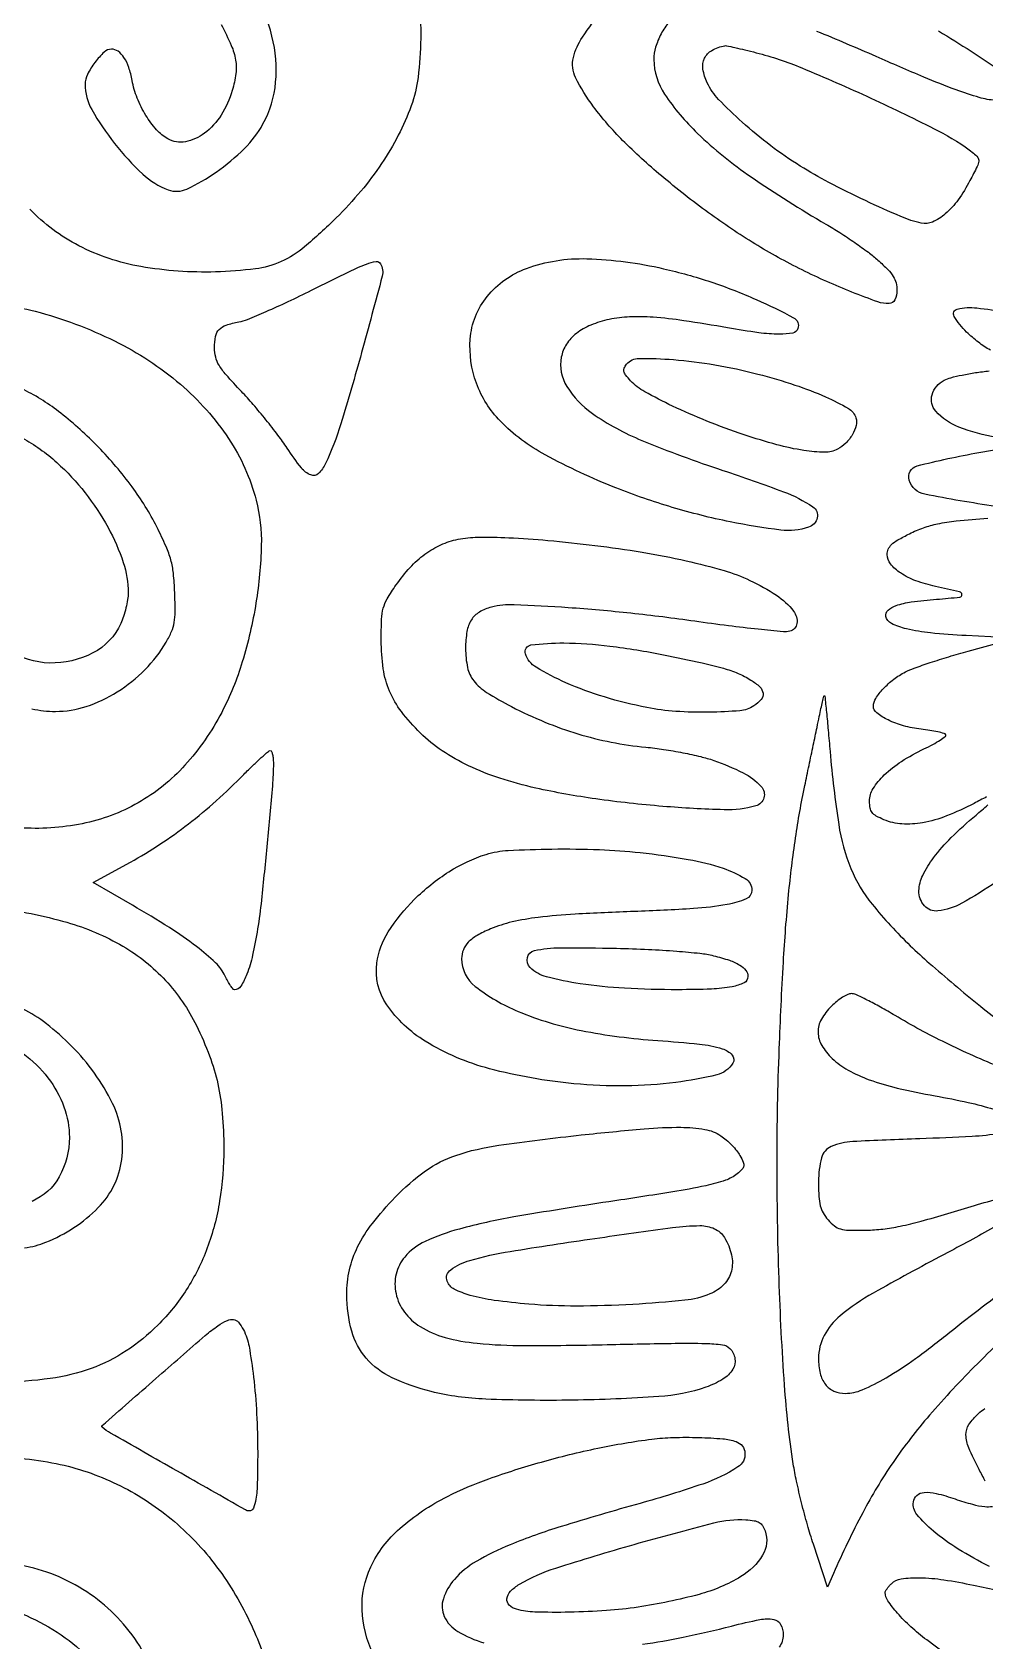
# Model space of a CAD drawing. Header units: inches. Extents: x 164 to 6104, y 4585 to 8790.
# Drawn here: x 5571.17 to 5588.6, y 5343.17 to 5372.62 of the extents above; entities that cross this region are included whole.
import ezdxf

# ---------------------------------------------------------------- set-up
doc = ezdxf.new("R2010")
doc.units = ezdxf.units.IN
doc.header["$LTSCALE"] = 50
doc.header["$MEASUREMENT"] = 0

# ---------------------------------------------------------------- blocks, each defined once
blk = doc.blocks.new('JACZ-COO-GE-001-CAR-LOGO-R00')
at = {"color": 8}
for points in [[(4725.81, 3237.38, -0.025035), (4726.13, 3227.63, -0.025543), (4725.46, 3217.68, -0.058533), (4723.71, 3210.39, -0.030835), (4720.43, 3202.91, -0.028581), (4716.17, 3195.69, -0.027208), (4710.9, 3188.68, -0.02262), (4704.58, 3181.81, -0.019886), (4696.5, 3174.4, -0.070363), (4690.55, 3170.66, -0.074244), (4683.98, 3168.82, -0.023786), (4673.83, 3168.04, -0.050544), (4654.76, 3169.4, -0.076083), (4638.99, 3174.7, -0.082606), (4626.45, 3184.06, -0.072011)], [(4675.27, 3231.2, -0.018216), (4677.83, 3225.83, -0.060823), (4678.94, 3222.09, -0.074725), (4679, 3218.63, -0.037847), (4678.1, 3214.34, -0.070419), (4675.27, 3208.05, -0.090781), (4670.98, 3203.4, -0.114712), (4666.14, 3201.26, -0.176593), (4661.67, 3201.99, -0.083351), (4658.79, 3204.31, -0.04443), (4656.06, 3207.99, -0.042396), (4653.86, 3212.39, -0.049185), (4652.57, 3216.88, 0.035124), (4651.7, 3220.22, 0.064723), (4650.47, 3222.75, 0.08851), (4648.98, 3224.33, 0.160272), (4647.3, 3224.88, 0.191647), (4645.43, 3224.13, 0.042455), (4643.09, 3221.51, 0.043854), (4641.17, 3218.42, 0.117631), (4640.57, 3215.91, 0.129839), (4642.27, 3209.45, 0.037693), (4648.07, 3200.83, 0.038427), (4655.26, 3193.02, 0.098072), (4661.77, 3188.99, 0.203134), (4666.52, 3189.19, 0.041245), (4673.97, 3193.5, 0.042803), (4681.21, 3199.52, 0.073661), (4685.92, 3205.78, 0.102052), (4689.15, 3216.42, 0.085162), (4688.22, 3228.22, 0.078724), (4683.23, 3239.83, 0.069434)], [(4858.16, 3229.52, -0.015091), (4874.61, 3218.92, -0.246904), (4877.57, 3213.3, -0.145657), (4877.31, 3212.41, -0.17805), (4876.62, 3211.9, -0.076054), (4875.24, 3211.71, -0.012566), (4872.57, 3211.82, -0.055036), (4868.55, 3212.54, -0.016652), (4862.65, 3214.49, -0.011691), (4854.41, 3217.75, -0.003691), (4842.25, 3223, 0.006298), (4827.15, 3229.41, 0.018519)], [(4789.46, 3231.84, 0.050556), (4787.41, 3228.77, 0.05125), (4786.04, 3225.41, 0.073236), (4785.59, 3222.23, 0.14656), (4788.31, 3213.41, 0.054424), (4796.74, 3203.36, 0.040488), (4810.36, 3192.29, 0.01929), (4829.46, 3180.23, -0.011599), (4833.03, 3178.06, -0.008994), (4836.82, 3175.53, -0.00911), (4840.27, 3173.04, -0.021589), (4842.71, 3171.04, -0.015062), (4845.26, 3168.61, -0.055349), (4846.64, 3166.87, -0.080326), (4847.34, 3165.23, -0.059852), (4847.57, 3163.29, -0.111728), (4847.03, 3160.9, -0.279488), (4845.59, 3159.95, -0.094165), (4842.67, 3160.4, -0.009543), (4836.07, 3162.88, -0.020927), (4823.39, 3168.54, -0.021636), (4811.37, 3175.19, -0.020812), (4799.55, 3183.1, -0.016624), (4787.49, 3192.56, -0.022158), (4777.62, 3201.61, -0.036347), (4770.22, 3210.19, -0.042941), (4765.64, 3217.61, -0.179811), (4765.07, 3222.74, -0.085936), (4767.35, 3227.92, -0.025094), (4772.55, 3234.94, -0.025982)], [(4872.87, 3012.4, -0.025375), (4864.09, 3006.92, -0.098634), (4858.02, 3004.97, -0.245053), (4854.56, 3006.3, -0.190497), (4853.17, 3010.15, -0.106514), (4854.14, 3014.05, -0.047981), (4856.91, 3018.57, -0.037116), (4861.39, 3023.68, -0.018904), (4867.72, 3029.44, 0.002535), (4870.73, 3032.01, 0.004083)], [(4870.42, 3034.08, 0.003211), (4867.22, 3032.43, -0.026901), (4860.2, 3029.22, -0.04848), (4854.12, 3027.49, -0.060067), (4848.85, 3027.17, -0.084298), (4844.26, 3028.24, -0.026003), (4842.26, 3029.2, -0.102966), (4841.23, 3030.07, -0.12214), (4840.73, 3031.21, -0.043642), (4840.57, 3032.98, -0.141589), (4841.5, 3036.19, -0.060773), (4844.34, 3039.67, -0.048893), (4848.74, 3043.14, -0.031038), (4854.46, 3046.33, 0.012133), (4856.74, 3047.48, 0.020424), (4858.58, 3048.58, 0.015749), (4859.95, 3049.53, 0.38939), (4860.03, 3049.94, 0.190308), (4859.6, 3050.26, 0.011093), (4857.98, 3050.67, 0.015547), (4855.98, 3051.05, 0.010722), (4853.7, 3051.36, -0.037825), (4849.26, 3052.22, -0.045945), (4845.3, 3053.71, -0.052366), (4842.42, 3055.49, -0.231798), (4841.57, 3057.23, -0.144656), (4842.15, 3059.2, -0.044082), (4844.08, 3061.67, -0.041857), (4846.74, 3064.08, -0.04525), (4849.71, 3065.95, -0.031279), (4851.97, 3066.93, -0.006595), (4856.04, 3068.34, -0.006885), (4860.81, 3069.85, -0.00648), (4865.73, 3071.26), (4877.8, 3074.56), (4865.22, 3075.23, -0.011112), (4856.1, 3075.92, -0.034223), (4850, 3076.95, -0.052669), (4846.17, 3078.3, -0.238206), (4844.76, 3080.13, -0.262631), (4845.29, 3081.7, -0.102009), (4847.34, 3082.9, -0.048642), (4851.23, 3083.81, -0.012366), (4857.68, 3084.51, 0.004809), (4863.62, 3085.06, 0.41065), (4864.14, 3085.7, 0.323922), (4863.52, 3086.41, 0.004163), (4857.38, 3087.78, -0.035545), (4852.4, 3089.22, -0.057885), (4848.48, 3091.21, -0.075653), (4845.93, 3093.51, -0.172816), (4845.07, 3095.92, -0.104405), (4845.36, 3097.29, -0.101094), (4846.18, 3098.45, -0.058257), (4847.79, 3099.64, -0.013781), (4850.73, 3101.21, -0.030181), (4854.36, 3102.76, -0.036041), (4857.94, 3103.75, -0.023405), (4862.69, 3104.48, -0.005446), (4870.73, 3105.24)], [(4872.73, 3108.21, -0.013716), (4854.67, 3111.31, -0.274004), (4850.67, 3114.9, -0.429852), (4852.7, 3118.54, -0.018937), (4868.43, 3121.94, 0.002724), (4872.43, 3122.67, 0.004268)], [(4872.93, 3125.76, -0.045898), (4863.37, 3128.44, -0.117356), (4857.48, 3132.47, -0.264133), (4856.53, 3136.69, -0.202304), (4859.61, 3140.4, -0.055593), (4861.27, 3141.04, -0.012875), (4864.18, 3141.72, -0.013136), (4867.59, 3142.33, -0.012514), (4871.09, 3142.77, 0.005802)], [(4871.39, 3148.06, -0.034228), (4868.34, 3150.1, -0.026836), (4865.32, 3152.69, -0.067796), (4862.15, 3156.69, -0.506603), (4862.95, 3158.57, -0.088131), (4867.93, 3158.85, -0.005161), (4883.04, 3156.86, 0.000984)], [(4624.49, 3125.73, -0.057613), (4633.36, 3119.4, -0.042536), (4640.55, 3111.7, -0.041327), (4646.41, 3102.82, -0.044168), (4650.3, 3093.91, -0.082648), (4651.55, 3086.16, -0.037475), (4651.41, 3084.42, -0.019744), (4650.99, 3082.29, -0.019534), (4650.38, 3080.12, -0.028399), (4649.66, 3078.28, -0.167645), (4642.57, 3070.8, -0.127322), (4631.48, 3068.24, -0.138565), (4621.22, 3071.43, -0.204828)], [(4627.02, 3056.57, 0.057512), (4633.02, 3055.89, 0.079554), (4640.87, 3057.16, 0.060272), (4648.77, 3060.88, 0.058118), (4655.85, 3066.55, 0.062215), (4661.24, 3073.58, 0.029495), (4662.62, 3076.28, 0.060409), (4663.3, 3078.56, 0.043785), (4663.53, 3081.36, 0.009524), (4663.42, 3086.22, 0.014988), (4663.07, 3091.13, 0.041071), (4662.43, 3094.55, 0.038037), (4661.21, 3097.96, 0.011404), (4658.85, 3102.96, 0.043633), (4652.55, 3113.2, 0.032653), (4643.98, 3123.3, 0.033127), (4634.37, 3131.99, 0.052249), (4624.99, 3137.94, 0.11812)], [(4619.21, 3159.6, -0.035807), (4627.83, 3157.99, -0.050447), (4648.08, 3150.43, -0.062584), (4664.86, 3139.37, -0.068774), (4677.15, 3125.53, -0.084402), (4684.18, 3109.77, -0.068974), (4685.5, 3098.25, -0.034234), (4684.14, 3083.59, -0.033526), (4680.65, 3068.53, -0.045997), (4675.4, 3055.65, -0.064319), (4666.03, 3042.16, -0.079334), (4654.09, 3032.57, -0.080058), (4639.86, 3027.24, -0.066979), (4623.75, 3026.19, -0.05844)], [(4874.22, 2964.97, -0.017691), (4860, 2971.3, -0.020941), (4847.07, 2978.3, 0.007763), (4843.36, 2980.44, 0.010572), (4839.95, 2982.24, 0.007688), (4837.06, 2983.63, 0.108913), (4835.94, 2983.88, 0.112693), (4835.04, 2983.67, 0.028253), (4833.72, 2982.94, 0.027408), (4832.26, 2981.91, 0.024584), (4830.87, 2980.68, 0.072906), (4828.29, 2977.33, 0.131866), (4827.45, 2974, 0.130391), (4828.39, 2970.67, 0.07049), (4831.06, 2967.32, 0.062913), (4835.12, 2964.36, 0.039109), (4840.5, 2961.91, 0.02964), (4847.65, 2959.79, 0.013194), (4857.27, 2957.8, -0.010238), (4865.76, 2956.1, -0.021561), (4872.25, 2954.37, -0.021652)], [(4873.87, 2948.23, -0.029855), (4866.71, 2947.41, -0.005451), (4853.38, 2946.84, 0.005195), (4836.3, 2946.12, 0.087247), (4830.81, 2944.86, 0.233275), (4828.35, 2942, 0.063446), (4827.57, 2935.91, 0.012295), (4827.66, 2932.07, 0.04866), (4828.01, 2929.74, 0.070048), (4828.72, 2927.97, 0.047019), (4829.99, 2926.18, 0.044224), (4831.63, 2924.59, 0.104254), (4833.14, 2923.82, 0.062754), (4835.27, 2923.51, 0.008795), (4839.74, 2923.52, 0.025258), (4843.96, 2923.81, 0.020839), (4848.42, 2924.53, 0.016448), (4853.71, 2925.81, 0.007383), (4860.57, 2927.8, -0.007553), (4874.06, 2931.73, -0.057809)], [(4872.18, 2924.19, -0.004105), (4866.13, 2920.83, -0.003309), (4859.57, 2917.31, 0.006744), (4841.53, 2907.47, 0.044768), (4833.09, 2901.67, 0.098832), (4829.01, 2896.64, 0.121828), (4827.57, 2890.8, 0.056825), (4828.01, 2886.97, 0.107148), (4829.33, 2884.17, 0.128067), (4831.5, 2882.48, 0.102174), (4834.41, 2881.88, 0.102952), (4838.72, 2882.78, 0.029787), (4844.81, 2885.87, 0.024591), (4852.27, 2890.74, 0.012857), (4861.07, 2897.48, -0.013579), (4877.7, 2910.17, -0.027663)], [(4875.01, 2896.22, 0.00767), (4868.07, 2889.44, 0.017202), (4855.86, 2876.28, 0.028196), (4846.57, 2864.24, 0.028824), (4838.83, 2851.42, 0.019032), (4831.39, 2835.91), (4829.88, 2832.44), (4826.25, 2843.41, -0.011277), (4824.75, 2848.3, -0.007598), (4823.25, 2853.95, -0.007656), (4821.97, 2859.46, -0.015046), (4821.14, 2863.88, -0.021096), (4818.9, 2883.94, -0.008841), (4817.5, 2911.09, -0.008563), (4817, 2940.93, -0.009419), (4817.56, 2969.82, -0.004815), (4818.61, 2991.89, -0.009865), (4819.94, 3009.16, -0.012177), (4821.71, 3023.64, -0.015266), (4824.08, 3036.96, 0.000112), (4825.15, 3042.1, 0.00011), (4826.23, 3047.27, 0.000108), (4827.18, 3051.81, 0.000417), (4827.76, 3054.63, -0.003837), (4828.19, 3056.64, -0.006311), (4828.59, 3058.34, -0.001628), (4828.96, 3059.79, -0.342557), (4829.07, 3059.88, -0.384649), (4829.17, 3059.79, -0.00024), (4829.59, 3055.69, -0.002436), (4830.03, 3051.09, -0.001463), (4830.51, 3045.63, 0.015999), (4832.71, 3027.03, 0.060668), (4835.83, 3015.77, 0.07302), (4841.25, 3006.68, 0.030212), (4850.97, 2996.11, 0.011146), (4855.82, 2991.64, 0.005554), (4862.16, 2986.19, 0.00551), (4868.84, 2980.69, 0.008075), (4874.86, 2976, -0.005089)], [(4617.57, 3005.85, -0.036999), (4635.9, 3002.08, -0.06346), (4650.22, 2995.97, -0.073733), (4661.06, 2987.25, -0.073017), (4668.95, 2975.74, -0.024059), (4672.29, 2967.99, -0.034943), (4674.41, 2960.86, -0.033877), (4675.55, 2953.33, -0.020851), (4675.93, 2944.38, -0.039457), (4674.87, 2930.99, -0.049691), (4671.71, 2918.97, -0.052739), (4666.45, 2908.39, -0.054853), (4659.15, 2899.31, -0.050756), (4651.03, 2892.7, -0.058538), (4642.1, 2888.22, -0.053252), (4631.69, 2885.66, -0.032644), (4619.07, 2884.78, -0.021802)], [(4624.78, 2968.6, -0.071327), (4631.08, 2962.42, -0.074758), (4635.16, 2955.01, -0.089017), (4636.56, 2947.16, -0.126858), (4633.98, 2937.17, -0.165842), (4627.03, 2930.87, -0.193643)], [(4625.14, 2918.99, 0.057189), (4630.57, 2920.45, 0.10457), (4643.93, 2929.28, 0.163456), (4649.92, 2941.55, 0.148182), (4647.55, 2955.88, 0.081605), (4637.13, 2970.46, 0.030021), (4630.7, 2976.18, 0.051536), (4624.64, 2980.01, 0.052414)], [(4861.87, 2813.88), (4855.15, 2818.96, -0.022758), (4851.11, 2822.32, -0.028292), (4847.69, 2825.81, -0.028678), (4845.23, 2828.98, -0.150746), (4844.57, 2831.06, -0.13034), (4844.67, 2831.41, -0.023908), (4845.03, 2832, -0.024254), (4845.54, 2832.66, -0.019967), (4846.14, 2833.31, -0.163322), (4848.64, 2834.55, -0.039325), (4853.33, 2834.83, -0.032362), (4859.53, 2834.31, -0.017193), (4867.12, 2832.9, 0.010943), (4873.54, 2831.63, 0.023947)], [(4871.2, 2837.72, -0.023273), (4863.17, 2842.16, -0.037586), (4856.85, 2846.73, -0.044108), (4852.66, 2850.96, -0.21159), (4851.75, 2854.16, -0.178613), (4852.66, 2855.84, -0.163919), (4854.49, 2856.61, -0.079388), (4857.58, 2856.35, -0.020189), (4862.41, 2854.93, 0.014006), (4866.82, 2853.58, 0.040268), (4869.96, 2852.98, 0.071919), (4871.92, 2853.05, 0.362634)], [(4870.08, 2859.44, 0.004772), (4868.54, 2862.44, -0.019126), (4865.88, 2867.99, -0.098689), (4865.17, 2871.3, -0.149425), (4865.93, 2873.92, -0.064004), (4868.33, 2876.73, -0.047101), (4870, 2877.99, -0.08431)], [(4782.68, 2817.86, 0.017074), (4793.08, 2819.67, 0.010129), (4805.34, 2822.5, -0.012206), (4812.63, 2824.15, -0.091848), (4816.15, 2824.2, -0.232892), (4817.9, 2822.93, -0.122498), (4818.57, 2820.26, -0.155328), (4817.57, 2817.12, -0.088344)], [(4714.04, 2815.34, -0.104516), (4711.19, 2826.67, -0.12003), (4713.41, 2837.58, -0.103738), (4720.82, 2847.41, -0.062942), (4732.95, 2855.57, -0.031043), (4743.52, 2860.09, -0.017201), (4756.9, 2864.35, -0.016705), (4771.29, 2867.88, -0.019953), (4785.07, 2870.2, -0.024502), (4790.52, 2870.62, -0.014499), (4797.05, 2870.62, -0.013132), (4803.14, 2870.28, -0.061858), (4806.57, 2869.57, -0.305635), (4808.82, 2866.61, -0.269899), (4807.03, 2863.1, -0.060787), (4798.04, 2858.75, -0.014349), (4782.07, 2853.8, 0.006766), (4761.95, 2847.9, 0.02248), (4748.97, 2843.25, 0.03433), (4740.29, 2838.98, 0.081246), (4734.73, 2834.41, 0.100719), (4731.91, 2829.47, 0.19008), (4732.16, 2824.96, 0.151769), (4735.62, 2821.12, 0.059523), (4742.22, 2818.2, 0.029784)], [(4624.42, 2825.66, -0.046982), (4633.42, 2820.94, -0.047511), (4641.17, 2814.77, -0.094095), (4645.7, 2808.38, -0.071504), (4647.3, 2802.91, -0.086639), (4647.15, 2797.58, -0.088636), (4645.2, 2792.71, -0.078893), (4641.63, 2788.58, -0.073076), (4638.07, 2786.38, -0.156553), (4634.9, 2786.07, -0.104841), (4631.29, 2787.7, -0.023152), (4625.97, 2791.98, 0.016559)], [(4619.34, 2779.82, 0.064405), (4627.91, 2773.87, 0.120089), (4636.08, 2771.88, 0.103283), (4641.71, 2773.06, 0.061894), (4647.62, 2776.56, 0.056111), (4653.07, 2781.86, 0.051786), (4657.38, 2788.38, 0.157757), (4659.84, 2802.88, 0.111602), (4653.86, 2818.41, 0.099537), (4640.97, 2831.24, 0.100838), (4624.17, 2838.01, 0.062439)], [(4624.13, 2865.31, -0.028326), (4633.23, 2863.96, -0.061787), (4648.69, 2858.72, -0.060565), (4662.52, 2849.83, -0.059035), (4674.11, 2837.65, -0.053621), (4682.97, 2822.72, -0.020323), (4685.85, 2815.65, -0.032025), (4687.68, 2809.37, -0.033035), (4688.66, 2803.04, -0.023534), (4688.94, 2795.87, -0.030943), (4688.47, 2789.11, -0.053577), (4687.15, 2783.65, -0.048421), (4684.58, 2778.22, -0.020745), (4680.19, 2771.51, -0.028564), (4674.97, 2765.05, -0.020072), (4668.43, 2758.38, -0.01979), (4661.88, 2752.69, -0.060867), (4656.89, 2749.6, -0.041261), (4653.51, 2748.37, -0.043009), (4650.02, 2747.73, -0.021464), (4644.85, 2747.46, -0.00296), (4634.07, 2747.42, -0.019377), (4617.71, 2748.09, -0.0504)]]:
    blk.add_lwpolyline(points, format="xyb", dxfattribs=at)
for points in [[(4811.69, 3223.97, -0.035848), (4823.32, 3220.1, -0.009938), (4840.94, 3212.36, -0.009283), (4858.1, 3204.03, -0.047217), (4867.06, 3198.35, -0.061108), (4868.15, 3197.26, -0.200539), (4868.42, 3196.3, -0.08381), (4868.01, 3194.93, -0.005886), (4866.18, 3191.34, -0.035306), (4863.17, 3186.45, -0.057084), (4859.89, 3182.85, -0.073747), (4856.66, 3180.77, -0.163021), (4853.78, 3180.47, -0.046059), (4848.58, 3182.16, -0.008876), (4839.55, 3186.23, -0.010072), (4830.19, 3190.88, -0.019114), (4822.89, 3195.06, -0.022686), (4815.38, 3200.23, -0.020334), (4808.08, 3206.25, -0.019856), (4802.07, 3212.07, -0.079741), (4799.19, 3216.27, -0.072139), (4798.11, 3219.76, -0.149991), (4798.51, 3222.54, -0.155781), (4800.39, 3224.56, -0.079668), (4803.66, 3225.76, -0.101606), (4804.09, 3225.76, -0.002014), (4806.26, 3225.29, -0.004717), (4808.8, 3224.7, -0.003139)], [(4715.89, 3170.13, -0.198663), (4716.32, 3166.96, -0.002639), (4711.06, 3147.45, -0.007391), (4705.77, 3129.25, -0.035087), (4701.86, 3119.13, -0.092014), (4700.05, 3116.6, -0.295516), (4698.11, 3116.22, -0.132112), (4695.71, 3118.03, -0.018705), (4692.07, 3123.08, 0.015006), (4689.75, 3126.36, 0.007907), (4686.68, 3130.3, 0.00786), (4683.4, 3134.23, 0.012005), (4680.43, 3137.53, -0.007729), (4676.54, 3141.77, -0.044186), (4674.72, 3144.22, -0.078164), (4673.86, 3146.28, -0.05966), (4673.57, 3148.7, -0.047806), (4673.85, 3151.59, -0.142346), (4674.75, 3153.35, -0.125879), (4676.52, 3154.47, -0.033774), (4679.78, 3155.29, 0.052145), (4682, 3155.93, 0.006119), (4686.75, 3157.93, 0.00728), (4692.35, 3160.47, 0.0059), (4698.28, 3163.35, -0.002404), (4707.99, 3168.15, -0.02167), (4712.34, 3170.04, -0.054949), (4714.75, 3170.68, -0.307167)], [(4788.07, 3168.86, -0.023988), (4800.12, 3165.48, -0.024431), (4811.71, 3160.98, -0.017572), (4821.22, 3156.34, -0.364581), (4822.32, 3153.6, -0.272852), (4821, 3152.44, -0.049377), (4817.6, 3152.14, -0.031823), (4812.32, 3152.52, -0.009707), (4804.39, 3153.77, 0.006747), (4793.22, 3155.59, 0.019361), (4785.4, 3156.45, 0.027507), (4779.4, 3156.54, 0.04139), (4774.2, 3155.91, 0.046026), (4769.52, 3154.47, 0.069529), (4765.83, 3152.33, 0.081629), (4763.3, 3149.56, 0.098624), (4761.99, 3146.3, 0.187427), (4763.39, 3138.83, 0.101055), (4769.91, 3131.93, 0.056127), (4782.52, 3125.04, 0.016695), (4803.14, 3117.4, -0.009), (4818.68, 3111.92, -0.057263), (4826.12, 3108.12, -0.311914), (4827.25, 3105.3, -0.262646), (4825.03, 3102.87, -0.110016), (4817.95, 3102.16, -0.020648), (4805.02, 3104.26, -0.021887), (4790.27, 3107.96, -0.021999), (4775.93, 3112.93, -0.029395), (4757.91, 3121.33, -0.075322), (4746.44, 3129.97, -0.106105), (4740.35, 3139.61, -0.106467), (4738.76, 3150.89, -0.153805), (4743.09, 3161.8, -0.135449), (4753.1, 3168.93, -0.095746), (4768.5, 3171.4, -0.04838)], [(4812.07, 3141.97, -0.015606), (4821.57, 3139.18, -0.025595), (4829.38, 3136.15, -0.026147), (4835.17, 3133.2, -0.186837), (4837.1, 3130.79, -0.140339), (4837.15, 3128.84, -0.069931), (4836.2, 3126.53, -0.064308), (4834.52, 3124.36, -0.073348), (4832.41, 3122.79, -0.127968), (4829.17, 3122.01, -0.034042), (4823.83, 3122.47, -0.028133), (4816.94, 3123.94, -0.014806), (4808.57, 3126.49, -0.013466), (4799.05, 3129.99, -0.01632), (4790.33, 3133.81, -0.016212), (4783.25, 3137.46, -0.077291), (4779.67, 3140.26, -0.019062), (4778.39, 3141.74, -0.10973), (4777.94, 3142.66, -0.170766), (4778.02, 3143.48, -0.063962), (4778.65, 3144.47, -0.221165), (4781.78, 3145.96, -0.020505), (4790.58, 3145.66, -0.024487), (4801.11, 3144.35, -0.020699)], [(4770.57, 3098.25, -0.011872), (4782.56, 3096.53, -0.013894), (4793.84, 3094.31, -0.014897), (4803.47, 3091.83, -0.040103), (4810.07, 3089.33, -0.036158), (4816.85, 3085.51, -0.079993), (4821.2, 3081.49, -0.200532), (4822.06, 3078.36, -0.308876), (4820.26, 3076.34, -0.084965), (4818.61, 3076.21, -0.002965), (4812.19, 3076.85, -0.005447), (4804.59, 3077.73, -0.003773), (4796.01, 3078.89, 0.008737), (4779.72, 3080.93, 0.009386), (4763.75, 3082.34, 0.007376), (4749.98, 3083.1, 0.07157), (4744.18, 3082.5, 0.07335), (4741.09, 3081.22, 0.11786), (4739.05, 3079.23, 0.099384), (4737.93, 3076.28, 0.041651), (4737.57, 3072.01, 0.051639), (4738.08, 3067.07, 0.115607), (4739.67, 3063.67, 0.086511), (4742.93, 3060.74, 0.02062), (4749.29, 3057.12, 0.021107), (4757.81, 3053.17, 0.024619), (4766.21, 3050.17, 0.025103), (4774.72, 3048.06, 0.023733), (4783.56, 3046.76, -0.013313), (4788.08, 3046.19, -0.010268), (4792.98, 3045.34, -0.010406), (4797.52, 3044.36, -0.024326), (4800.86, 3043.39, -0.034191), (4808.33, 3040.23, -0.089787), (4812.95, 3036.74, -0.259568), (4813.65, 3033.86, -0.262818), (4811.56, 3031.77, -0.07552), (4803.48, 3030.79, -0.012763), (4787.89, 3031.66, -0.014657), (4770.78, 3033.56, -0.019892), (4755.49, 3036.33, -0.023582), (4746.27, 3038.85, -0.032912), (4738.34, 3042.01, -0.036664), (4731.62, 3045.85, -0.045905), (4726.06, 3050.38, -0.035489), (4721.22, 3055.85, -0.06348), (4718.2, 3061.03, -0.063825), (4716.59, 3066.79, -0.036271), (4716.07, 3074.01, -0.009295), (4716.17, 3079.44, -0.056412), (4716.59, 3082.21, -0.068193), (4717.59, 3084.6, -0.017073), (4719.87, 3088.16, -0.035145), (4723.41, 3092.59, -0.047729), (4727.21, 3096, -0.052118), (4731.29, 3098.4, -0.057095), (4735.66, 3099.82, -0.047749), (4740.69, 3100.35, -0.013503), (4748.57, 3100.21, -0.011766), (4758.55, 3099.52, -0.006712)], [(4788.07, 3070.33, -0.003469), (4797.86, 3068.29, -0.017182), (4803.31, 3066.91, -0.029971), (4807.05, 3065.59, -0.037338), (4810.32, 3063.9, -0.051024), (4812.6, 3062.16, -0.177864), (4813.42, 3060.53, -0.207767), (4812.93, 3058.93, -0.071088), (4811.07, 3057.29, -0.12455), (4807.53, 3056.06, -0.017318), (4799.71, 3055.67, -0.020824), (4791.17, 3055.9, -0.031445), (4783.79, 3056.87, -0.025098), (4772.96, 3059.57, -0.030663), (4763.17, 3063.2, -0.030706), (4755.59, 3067.14, -0.180159), (4752.83, 3070.58, -0.470552), (4754.25, 3072.84, -0.034246), (4762.64, 3073.36, -0.029775), (4774.36, 3072.57, -0.018056)], [(4688.57, 3042.63, -0.021511), (4688.31, 3036.92, -0.001813), (4686.98, 3022.25, -0.002228), (4685.53, 3007.74, -0.014087), (4684.56, 3000.38, -0.01494), (4683.27, 2993.67, -0.036443), (4681.82, 2988.86, -0.050969), (4680.27, 2985.77, -0.255834), (4678.63, 2984.88, -0.229338), (4678.28, 2985.05, -0.018732), (4677.66, 2985.9, -0.02217), (4676.97, 2987.03, -0.015122), (4676.28, 2988.36, 0.09081), (4673.83, 2991.75, 0.027647), (4669, 2995.89, 0.021947), (4662.07, 3000.72, 0.010208), (4652.69, 3006.41), (4642.66, 3012.21), (4652.12, 3017.43, 0.019562), (4659.66, 3021.99, 0.018919), (4666.9, 3027.17, 0.018228), (4673.99, 3033.08, 0.015439), (4681.04, 3039.81, -0.006108), (4683.38, 3042.14, -0.009243), (4685.48, 3044.1, -0.004608), (4687.29, 3045.69, -0.180291), (4687.79, 3045.88, -0.301168), (4688.09, 3045.68, -0.041509), (4688.34, 3044.92, -0.036337), (4688.51, 3043.87, -0.022681)], [(4782.07, 3019.87, -0.015724), (4794.36, 3018.13, -0.038277), (4803.22, 3015.87, -0.054811), (4808.89, 3013.24, -0.262362), (4810.57, 3010.25, -0.300054), (4809.12, 3008.06, -0.056539), (4804.27, 3006.6, -0.0295), (4795.69, 3005.57, -0.006187), (4780.57, 3004.83, 0.004409), (4765.49, 3004.15, 0.01679), (4756.1, 3003.33, 0.026716), (4749.44, 3002.16, 0.042027), (4743.91, 3000.38, 0.030224), (4740.5, 2998.7, 0.071251), (4738.27, 2996.98, 0.09575), (4737.01, 2995.05, 0.097255), (4736.57, 2992.8, 0.232147), (4740.05, 2985.71, 0.065777), (4750.97, 2979.35, 0.050537), (4767.06, 2974.47, 0.031642), (4786.58, 2971.91, -0.009381), (4797.2, 2971, -0.04735), (4803.03, 2969.82, -0.13954), (4805.54, 2968.21, -0.330245), (4805.72, 2966.12, -0.197063), (4801.63, 2963.15, -0.027611), (4791.16, 2961.21, -0.02948), (4778.41, 2960.32, -0.026578), (4765.19, 2960.88, -0.040485), (4743.7, 2964.71, -0.073353), (4727.31, 2971.72, -0.104698), (4717.5, 2981.03, -0.18677), (4714.96, 2991.7, -0.108077), (4717.86, 2999.63, -0.055641), (4724.51, 3007.9, -0.053148), (4733.34, 3014.99, -0.066887), (4742.84, 3019.42, -0.063019), (4748.43, 3020.42, -0.00992), (4759.61, 3020.77, -0.011776), (4771.7, 3020.63, -0.018468)], [(4800.81, 2993.56, -0.019923), (4804.84, 2992.39, -0.056329), (4807.5, 2991.16, -0.091056), (4809.03, 2989.8, -0.166829), (4809.57, 2988.23, -0.28497), (4808.59, 2986.65, -0.068757), (4805.55, 2985.63, -0.036896), (4800.27, 2985.04, -0.00956), (4791.73, 2984.88, -0.013596), (4778.08, 2985.25, -0.023644), (4766.81, 2986.4, -0.026023), (4758.23, 2988.15, -0.13389), (4754.06, 2990.53, -0.258296), (4753.33, 2993.08, -0.289116), (4755.12, 2994.86, -0.054193), (4761.7, 2995.59, -0.006784), (4776.07, 2995.44, -0.005336), (4784.19, 2995.15, -0.0075), (4791.42, 2994.71, -0.007786), (4797.34, 2994.17, -0.033699)], [(4802.65, 2947.61, -0.030191), (4804.05, 2946.53, -0.022008), (4805.48, 2945.18, -0.022366), (4806.72, 2943.78, -0.044755), (4807.54, 2942.55, -0.021392), (4808.39, 2940.83, -0.144028), (4808.51, 2939.89, -0.156224), (4808.1, 2939.08, -0.026473), (4806.81, 2937.9, -0.091905), (4803.85, 2936.26, -0.026739), (4798.8, 2934.87, -0.014099), (4790.4, 2933.29, -0.002308), (4774.07, 2930.77, 0.005235), (4749.92, 2926.89, 0.023709), (4735.99, 2923.81, 0.041528), (4727.28, 2920.65, 0.110608), (4722.05, 2916.67, 0.11837), (4719.86, 2912.3, 0.112057), (4719.84, 2907.32, 0.105609), (4722, 2902.59, 0.094832), (4725.98, 2898.94, 0.071749), (4732.36, 2896.16, 0.042703), (4740.52, 2894.66, 0.024346), (4752.7, 2894.08, 0.005314), (4773.7, 2894.32, -0.001355), (4791.05, 2894.66, -0.011919), (4798.74, 2894.61, -0.023331), (4803.08, 2894.27, -0.166838), (4804.95, 2893.36, -0.158823), (4806.27, 2890.76, -0.178949), (4805.72, 2888.03, -0.11839), (4803.14, 2885.47, -0.054541), (4798.83, 2883.45, -0.065465), (4786.87, 2881.05, -0.012803), (4764.89, 2880.14, -0.013668), (4742.7, 2880.4, -0.050035), (4728.79, 2882.34, -0.050553), (4718.82, 2885.87, -0.103971), (4712.24, 2890.84, -0.112701), (4708.55, 2897.75, -0.066261), (4707.29, 2907.07, -0.055845), (4707.98, 2913.39, -0.059818), (4710.06, 2919.25, -0.050431), (4713.81, 2925.21, -0.02573), (4719.6, 2931.91, -0.045646), (4727.36, 2938.65, -0.075268), (4735.07, 2942.6, -0.045791), (4746.04, 2945.19, -0.008069), (4767.07, 2947.81, -0.005121), (4783.12, 2949.38, -0.023306), (4792.5, 2949.77, -0.040878), (4798.58, 2949.23, -0.106356)], [(4803.58, 2921.63, -0.079876), (4805.39, 2917.21, -0.120519), (4805.34, 2913.08, -0.130167), (4803.42, 2909.65, -0.101901), (4799.89, 2907.24, -0.073997), (4793.49, 2905.62, -0.011063), (4780.2, 2904.58, -0.013312), (4765.86, 2904.15, -0.021579), (4753.68, 2904.64, -0.012878), (4744.89, 2905.61, -0.034771), (4738.74, 2906.88, -0.050307), (4734.7, 2908.47, -0.184379), (4732.89, 2910.49, -0.342073), (4733.78, 2913.43, -0.084324), (4738.64, 2915.79, -0.030454), (4748.95, 2918.11, -0.004252), (4770.57, 2921.42, -0.002173), (4790.35, 2924.19, -0.032137), (4797.33, 2924.68, -0.109565), (4801.04, 2923.89, -0.149368)], [(4680.92, 2898.13, -0.074067), (4682.36, 2893.88, -0.015306), (4683.51, 2886.05, -0.015601), (4684.31, 2876.69, -0.013358), (4684.57, 2866.8, -0.005595), (4684.48, 2859.05, -0.030547), (4684.13, 2854.87, -0.065532), (4683.49, 2852.6, -0.299642), (4682.4, 2851.88, -0.130039), (4681.46, 2852.13, -0.000153), (4663.94, 2862.1, -0.000417), (4647.07, 2871.73, -0.044267), (4644.9, 2873.24, -0.460217), (4644.9, 2873.64, -0.000141), (4658.58, 2885.63, -0.000986), (4671.21, 2896.65, -0.031937), (4674.45, 2899.12, -0.034364), (4676.84, 2900.49, -0.151779), (4678.42, 2900.72, -0.1836), (4679.69, 2900.01, -0.05491)], [(4813.94, 2846.77, -0.22425), (4813.3, 2840.6, -0.121585), (4807.77, 2835.11, -0.069775), (4797.12, 2830.58, -0.027904), (4781.57, 2827.33, -0.020431), (4773.53, 2826.45, -0.012698), (4764.06, 2826.03, -0.011085), (4755.25, 2826.07, -0.061314), (4750.57, 2826.77, -0.127314), (4748.7, 2827.85, -0.231644), (4748.13, 2829.48, -0.165055), (4749.04, 2831.38, -0.067685), (4751.32, 2833.17, -0.054908), (4760.63, 2837.31, -0.007895), (4780.6, 2843.34, -0.006674), (4800.9, 2848.84, -0.077849), (4809.05, 2849.62, -0.025099), (4811.18, 2849.38, -0.091971), (4812.45, 2848.93, -0.119671), (4813.29, 2848.12, -0.057813)]]:
    blk.add_lwpolyline(points, format="xyb", close=True, dxfattribs=at)

msp = doc.modelspace()

# ---------------------------------------------------------------- block references
at = {"xscale": 0.07174195398747743, "yscale": 0.07174195398747743, "zscale": 0.07174195398747743}
msp.add_blockref('JACZ-COO-GE-001-CAR-LOGO-R00', (5239.21848, 5140.95246), dxfattribs=at)

doc.saveas('drawing.dxf')
